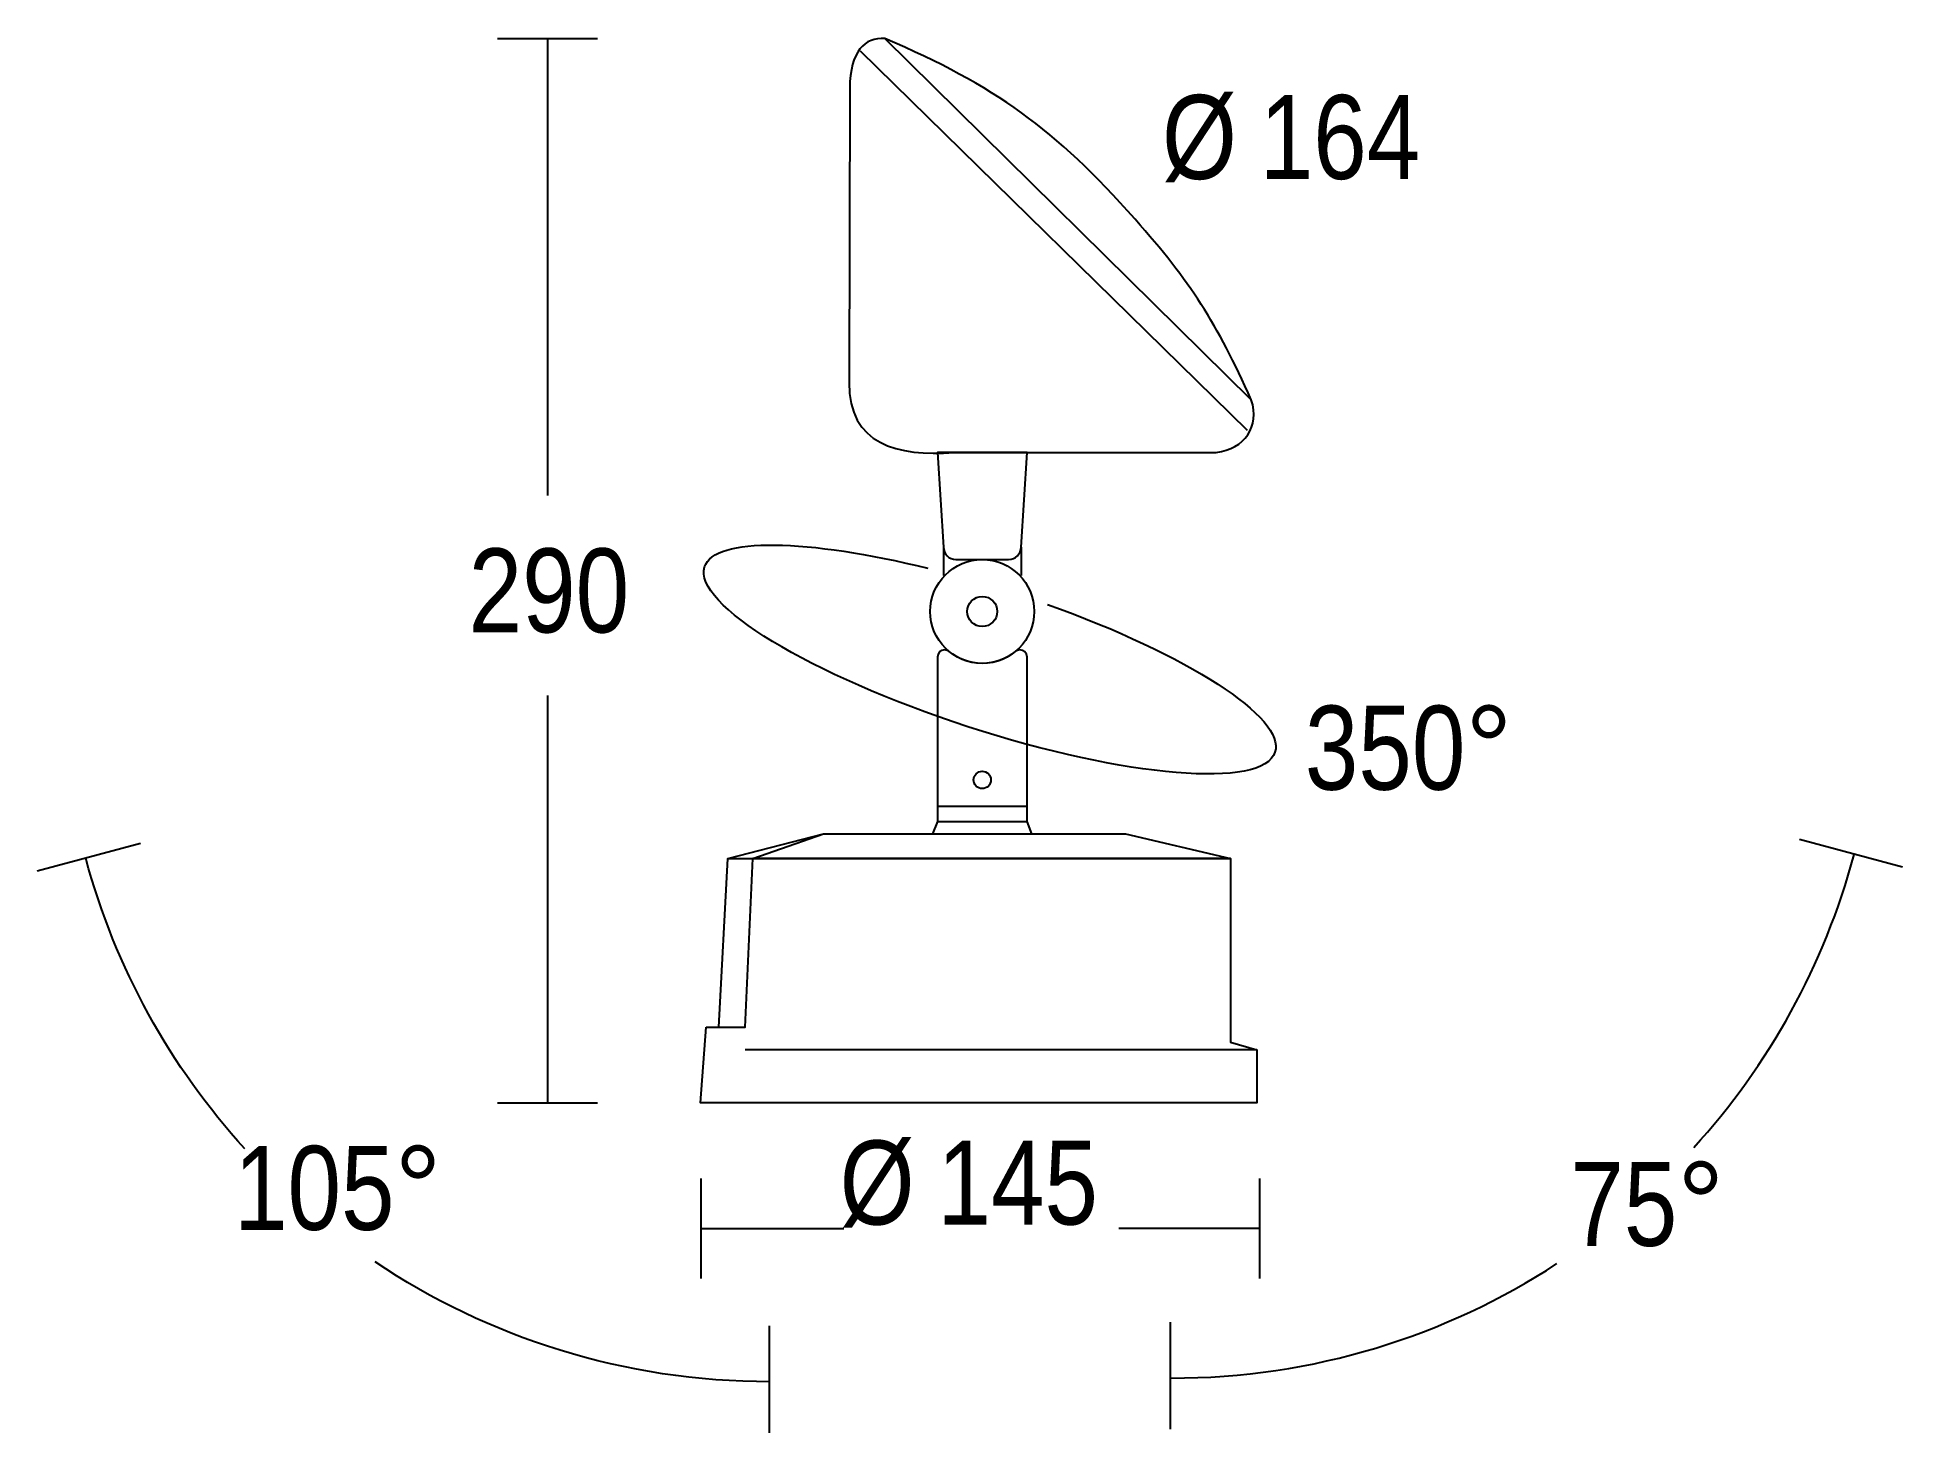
# Model space of a CAD drawing. Extents: x 0 to 238, y 0 to 178.
import ezdxf

# ---------------------------------------------------------------- set-up
doc = ezdxf.new("R2010")
doc.units = 0
doc.layers.add('LIVELLO_1', color=160, linetype='Continuous')
doc.styles.add('STD', font='txt')

# ---------------------------------------------------------------- blocks, each defined once
blk = doc.blocks.new('AI9-BLK1')
at = {"layer": 'LIVELLO_1', "color": 7}
for p, q in [((-60.25, 88.72), (-47.51, 88.72)), ((-53.88, 88.72), (-53.88, 30.42)), ((35.39, 38.72), (-13.96, 87.09)), ((-3.39, 23.87), (-3.39, 20.25)), ((6.51, 23.87), (6.51, 20.25)), ((-53.88, 4.94), (-53.88, -46.98)), ((-4.14, -9.19), (7.27, -9.19)), ((-4.14, -11.12), (7.27, -11.12)), ((-118.94, -17.41), (-105.77, -13.89)), ((-30.89, -15.85), (-18.69, -12.71)), ((118.93, -16.94), (105.77, -13.42)), ((36.58, -40.23), (-28.67, -40.23)), ((-60.25, -46.98), (-47.51, -46.98)), ((-34.31, -56.65), (-34.31, -69.39)), ((36.9, -56.65), (36.9, -69.39)), ((-34.31, -63.02), (-16.07, -63.02)), ((36.9, -63.02), (18.96, -63.02)), ((-25.58, -89.05), (-25.58, -75.42)), ((25.57, -88.58), (25.57, -74.95))]:
    blk.add_line(p, q, dxfattribs=at)
for points in [[(-18.69, -12.71), (19.81, -12.71), (33.2, -15.85), (-27.7, -15.85)], [(-33.63, -37.34), (-28.67, -37.34), (-27.7, -15.85), (33.2, -15.85), (33.2, -39.27), (36.58, -40.23), (36.58, -46.98), (-34.35, -46.98)]]:
    blk.add_lwpolyline(points, close=True, dxfattribs=at)
blk.add_lwpolyline([(-32.04, -37.34), (-30.89, -15.85), (-27.7, -15.85)], dxfattribs=at)
for centre, radius in [((1.56, 15.65), 6.63), ((1.56, 15.65), 1.92), ((1.56, -5.82), 1.11)]:
    blk.add_circle(centre, radius, dxfattribs=at)
for points, knots in [([(35.87, 42.62), (37.02, 39.24), (35, 36.36), (31.41, 35.93), (31.41, 35.93), (-2.03, 35.93), (-2.03, 35.93), (-9.24, 35.38), (-15.53, 36.95), (-15.4, 44.85), (-15.4, 44.85), (-15.33, 82.37), (-15.33, 82.37), (-15.33, 87.09), (-13.37, 88.86), (-10.87, 88.72), (-10.87, 88.72), (35.87, 42.62), (35.87, 42.62)], [0, 0, 0, 0, 1, 1, 1, 2, 2, 2, 3, 3, 3, 4, 4, 4, 5, 5, 5, 6, 6, 6, 6]), ([(35.87, 42.62), (31.52, 52.38), (28.12, 57.66), (21.04, 65.66), (10.86, 77.16), (3.24, 82.66), (-10.87, 88.72)], [0, 0, 0, 0, 1, 1, 1, 2, 2, 2, 2]), ([(7.27, 35.93), (7.27, 35.93), (6.51, 23.87), (6.51, 23.87), (6.51, 22.99), (5.8, 22.28), (4.92, 22.28), (4.92, 22.28), (-1.8, 22.28), (-1.8, 22.28), (-2.68, 22.28), (-3.39, 22.99), (-3.39, 23.87), (-3.39, 23.87), (-4.14, 35.93), (-4.14, 35.93), (-4.14, 35.93), (7.27, 35.93), (7.27, 35.93)], [0, 0, 0, 0, 1, 1, 1, 2, 2, 2, 3, 3, 3, 4, 4, 4, 5, 5, 5, 6, 6, 6, 6]), ([(9.89, 16.55), (27.66, 10.19), (40.32, 2.08), (38.89, -2.29), (37.36, -7.02), (19.83, -5.56), (-0.26, 0.96), (-20.35, 7.49), (-35.39, 16.62), (-33.85, 21.35), (-32.6, 25.21), (-20.66, 24.94), (-5.37, 21.16)], [0, 0, 0, 0, 1, 1, 1, 2, 2, 2, 3, 3, 3, 4, 4, 4, 4]), ([(7.27, 9.84), (7.27, 9.84), (7.27, -11.12), (7.27, -11.12), (7.27, -11.12), (7.9, -12.71), (7.9, -12.71), (7.9, -12.71), (-4.78, -12.71), (-4.78, -12.71), (-4.78, -12.71), (-4.14, -11.12), (-4.14, -11.12), (-4.14, -11.12), (-4.14, 9.84), (-4.14, 9.84), (-4.14, 10.35), (-3.74, 10.75), (-3.24, 10.75), (-3.01, 10.75), (-2.8, 10.67), (-2.65, 10.53), (-1.5, 9.59), (-0.04, 9.03), (1.56, 9.03), (3.16, 9.03), (4.63, 9.6), (5.78, 10.54), (5.94, 10.68), (6.14, 10.75), (6.36, 10.75), (6.86, 10.75), (7.27, 10.35), (7.27, 9.84)], [0, 0, 0, 0, 1, 1, 1, 2, 2, 2, 3, 3, 3, 4, 4, 4, 5, 5, 5, 6, 6, 6, 7, 7, 7, 8, 8, 8, 9, 9, 9, 10, 10, 10, 11, 11, 11, 11])]:
    blk.add_open_spline(points, degree=3, knots=knots, dxfattribs=at)
for points in [[(-92.49, -52.87), (-101.93, -42.44), (-109, -29.8), (-112.75, -15.8)], [(92.28, -52.71), (101.86, -42.23), (108.96, -29.47), (112.74, -15.33)], [(-25.5, -82.56), (-44.13, -82.56), (-61.49, -76.93), (-75.87, -67.28)], [(25.64, -82.09), (43.82, -82.09), (60.69, -76.73), (74.84, -67.5)]]:
    blk.add_open_spline(points, degree=3, dxfattribs=at)
at = {"layer": 'LIVELLO_1', "color": 7, "char_height": 10.7109, "attachment_point": 1, "style": 'STD'}
for s, insert in [('\\fArial Narrow|b0|i0;\\H10.7109;\\C7;Ø', (24.48, 81.5)), ('\\fArial Narrow|b0|i0;\\H10.7109;\\C7;164', (36.95, 81.5)), ('\\fArial Narrow|b0|i0;\\H10.7109;\\C7;290', (-63.93, 23.69)), ('\\fArial Narrow|b0|i0;\\H10.7109;\\C7;350°', (42.7, 3.64)), ('\\fArial Narrow|b0|i0;\\H10.7109;\\C7;105°', (-93.85, -52.48)), ('\\fArial Narrow|b0|i0;\\H10.7109;\\C7;Ø', (-16.62, -51.8)), ('\\fArial Narrow|b0|i0;\\H10.7109;\\C7;145', (-4.15, -51.8)), ('\\fArial Narrow|b0|i0;\\H10.7109;\\C7;75°', (76.55, -54.52))]:
    blk.add_mtext(s, dxfattribs=dict(at, insert=insert))

msp = doc.modelspace()

# ---------------------------------------------------------------- block references
at = {"layer": 'LIVELLO_1', "color": 7}
msp.add_blockref('AI9-BLK1', (119.017542, 89.049345), dxfattribs=at)

doc.saveas('drawing.dxf')
